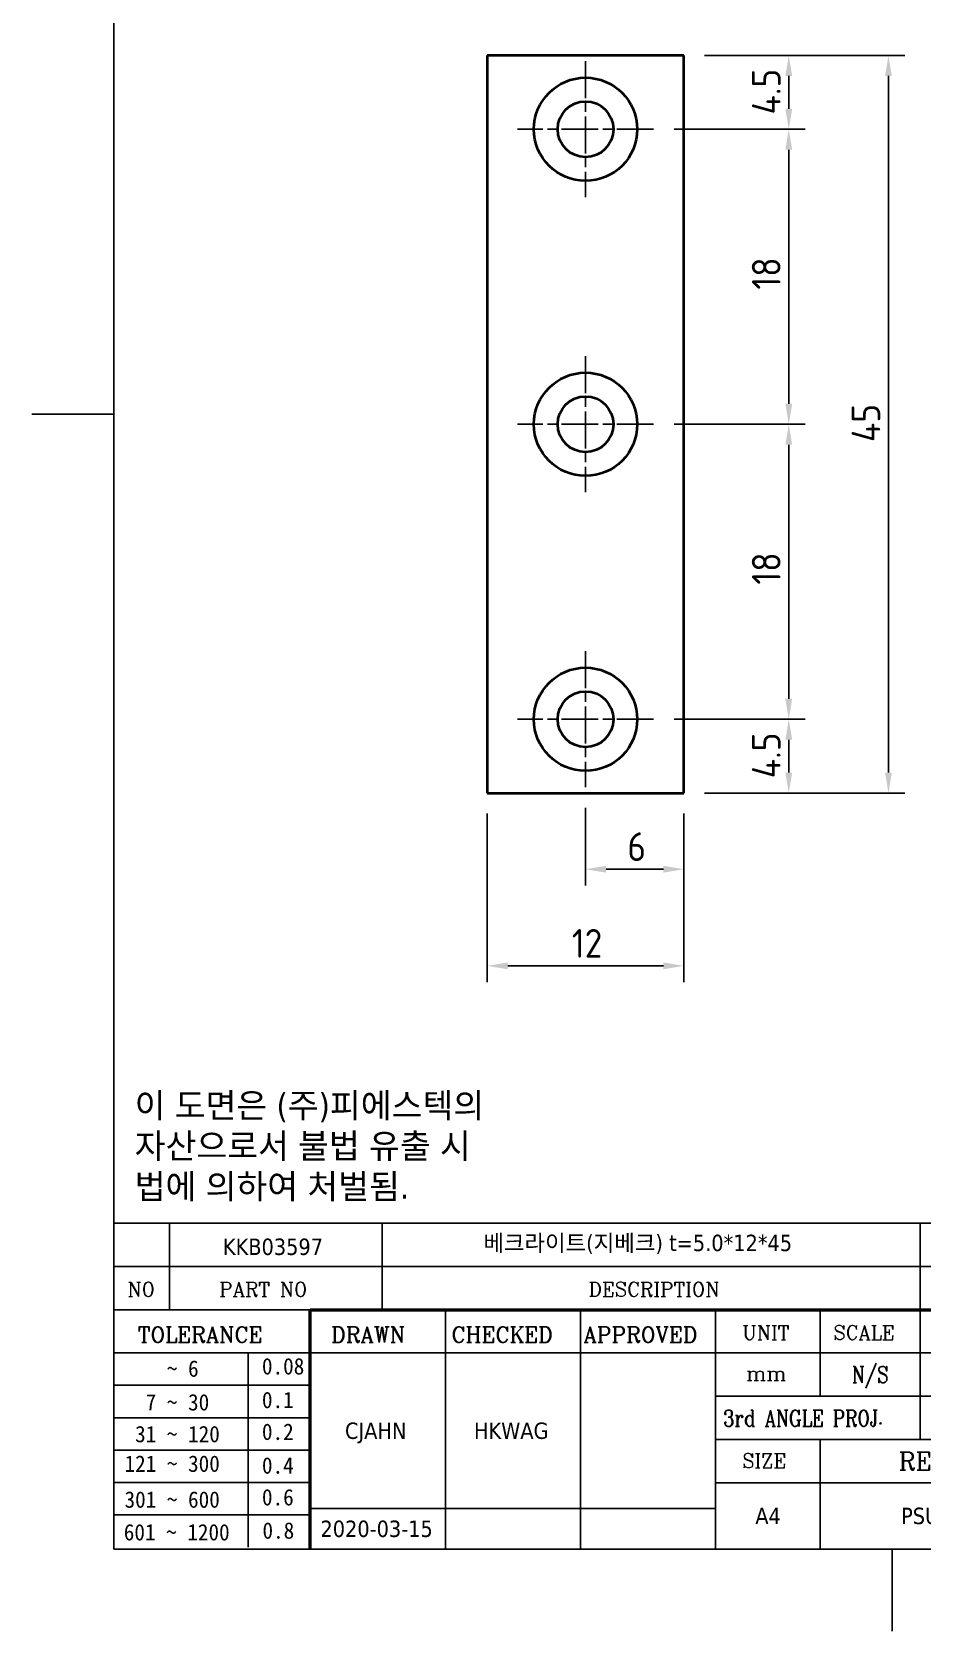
# Model space of a CAD drawing. Header units: millimetres. Extents: x 0 to 105, y 0 to 149.
# Drawn here: x 0 to 54.3, y 0 to 97.6 of the extents above; entities that cross this region are included whole.
import ezdxf
from ezdxf.enums import TextEntityAlignment as Align

# ---------------------------------------------------------------- set-up
doc = ezdxf.new("R2010")
doc.units = ezdxf.units.MM
doc.header["$LTSCALE"] = 0.5
doc.linetypes.add('CHAIN', pattern=[0.35429999999999995, 0.2362, -0.0295, 0.0591, -0.0295])
doc.layers.get('0').update_dxf_attribs({"color": 3, "lineweight": 25})
for name, color, linetype, lineweight in [('가시적인 것(ISO)', 3, 'Continuous', 40), ('경계(ISO)', 7, 'Continuous', 25), ('기호(ISO)', 5, 'Continuous', 25), ('제목(ISO)', 5, 'Continuous', 50), ('중심 표식(ISO)', 1, 'Continuous', 25), ('치수(ISO)', 2, 'Continuous', 25)]:
    doc.layers.add(name, color=color, linetype=linetype, lineweight=lineweight)
doc.styles.add('HAN_291', font='')
doc.styles.add('RC_284', font='ROMANC.shx')
doc.styles.add('RC_287', font='ROMANC.shx')
doc.styles.add('RC_292', font='ROMANC.shx')
doc.styles.add('문자 텍스트_PSTEK_POSCO', font='isocp.shx')
doc.styles.add('치수 텍스트_PSTEK_POSCO', font='isocp.shx')
doc.styles.add('텍스트 스타일198', font='tahoma.ttf')
doc.styles.add('텍스트 스타일333', font='ROMANC.shx', dxfattribs={"width": 0.800000011920929})
doc.styles.get('HAN_291').set_extended_font_data('GulimChe')
doc.dimstyles.new('치수_PSTEK_POSCO', dxfattribs={"dimscale": 0.5, "dimtxt": 3.5, "dimasz": 2.5, "dimexe": 2, "dimexo": 2.5, "dimgap": 1, "dimtad": 1, "dimrnd": 1e-08, "dimdsep": 46, "dimtxsty": '치수 텍스트_PSTEK_POSCO', "dimcen": 0.09, "dimdle": 10, "dimclrd": 7, "dimclre": 7, "dimclrt": 2, "dimadec": 1, "dimazin": 2, "dimtfac": 1, "dimtmove": 0, "dimatfit": 3, "dimfxl": 0, "dimtolj": 1, "dimlwd": -1, "dimlwe": -1, "dimarcsym": 0})

# ---------------------------------------------------------------- blocks, each defined once
blk = doc.blocks.new('경계 Default Border')
at = {"layer": '경계(ISO)', "flags": 128}
for points in [[(10, 10), (10, 287.0000076293945)], [(0, 148.5000038146973), (10, 148.5000038146973)], [(105, 0), (105, 10)]]:
    blk.add_lwpolyline(points, dxfattribs=at)
blk = doc.blocks.new('제목 블록 PSTEK')
at = {"color": 180}
for p, q in [((182.475792979055, 11.79100474011392), (182.4757929790549, 51.56524660363496)), ((182.4757929790549, 51.56524660363496), (372.4757929537551, 51.56524660363496)), ((189.2651435055721, 51.56524660363496), (189.2651435055722, 41.00524660363494)), ((215.2152739891528, 41.00524660363494), (215.2152739891528, 51.56524660363496)), ((280.8758854511282, 51.56524660363496), (280.8758854511282, 41.00524660363494)), ((182.475792979055, 46.2852466036349), (372.4757929537551, 46.28524660363492)), ((182.475792979055, 41.00524660363493), (206.451475290024, 41.00524660363493)), ((222.9401812389276, 11.79100474011392), (222.9401812389276, 41.00524660363494)), ((239.4288871878316, 11.79100474011392), (239.4288871878316, 41.00524660363494)), ((255.9175931367356, 11.79100474011392), (255.9175931367356, 41.00524660363494)), ((268.6918866058747, 41.00524660363494), (268.6918866058747, 30.44524660363498)), ((280.8758854511282, 41.00524660363494), (280.8758854511282, 25.16524660363502)), ((182.475792979055, 35.72524660363497), (206.451475290024, 35.72524660363497)), ((198.8621818849491, 12.02524660363491), (198.8621818849491, 35.72524660363497)), ((206.451475290024, 35.72524660363497), (372.4757929537551, 35.72524660363497)), ((182.475792979055, 31.77524660363492), (206.451475290024, 31.77524660363492)), ((255.917593136736, 30.44524660363498), (372.4757929537552, 30.44524660363501)), ((182.475792979055, 27.82524660363487), (206.451475290024, 27.82524660363487)), ((182.475792979055, 23.87524660363505), (206.451475290024, 23.87524660363505)), ((255.9175931367359, 25.16524660363502), (372.4757929537552, 25.165246603635)), ((268.6918866058744, 25.16524660363502), (268.6918866058744, 11.79100474011392)), ((182.475792979055, 19.92524660363478), (206.451475290024, 19.92524660363478)), ((255.9175931367359, 19.88524660363481), (310.0881549537553, 19.88524660363481)), ((182.475792979055, 15.97524660363496), (206.451475290024, 15.97524660363496)), ((206.451475290024, 16.74100474011396), (255.9175931367359, 16.74100474011396)), ((182.475792979055, 11.79100474011392), (372.4757929537551, 11.79100474011389))]:
    blk.add_line(p, q, dxfattribs=at)
at = {"color": 7, "lineweight": 50}
for p, q in [((206.4514752900237, 11.79100474011392), (206.4514752900237, 41.00524660363494)), ((206.451475290024, 41.00524660363494), (372.4757929537551, 41.00524660363496))]:
    blk.add_line(p, q, dxfattribs=at)
at = {"layer": '제목(ISO)', "lineweight": 18}
blk.add_line((182.475792979055, 35.72500474011393), (182.475792979055, 11.79100474011392), dxfattribs=at)
at = {"color": 2}
for s, height, style, p in [('NO', 1.742399930953979, 'RC_284', (184.135398793432, 42.62317362549192)), ('PART NO', 1.742399930953979, 'RC_284', (195.3359407378685, 42.62317362549192)), ('DESCRIPTION', 1.742399930953979, 'RC_284', (240.4025565652523, 42.62317362549192)), ('UNIT', 1.742399930953979, 'RC_284', (259.1652673287452, 37.34317362549218)), ('SCALE', 1.742399930953979, 'RC_284', (270.2934779252897, 37.34317362549218)), (' TOLERANCE', 1.899999976158142, 'RC_287', (184.0872874387979, 37.00893196870329)), ('DRAWN', 1.899999976158142, 'RC_287', (208.9766620976279, 37.00893196870329)), ('CHECKED', 1.899999976158142, 'RC_287', (223.6856844514997, 37.00893196870329)), ('APPROVED', 1.899999976158142, 'RC_287', (239.7795453577791, 37.00893196870329)), ('    ~ 6', 2.000000029802322, 'HAN_291', (183.7721304966814, 32.8176515608431)), ('0.08', 2.000000029802322, 'HAN_291', (200.5467345600617, 33.09873600004101)), ('mm', 1.742399930953979, 'RC_284', (259.6505418159997, 32.3543089683787)), ('  7 ~ 30', 2.000000029802322, 'HAN_291', (183.7721304966814, 28.70538114822415)), ('0.1', 2.000000029802322, 'HAN_291', (200.5467345600617, 28.98646558742206)), (' 31 ~ 120', 2.000000029802322, 'HAN_291', (183.7721304966814, 24.82628181916237)), ('0.2', 2.000000029802322, 'HAN_291', (200.5467345600617, 25.10736625836028)), ('SIZE', 1.742399930953979, 'RC_284', (259.1652673287452, 21.69497768947366)), ('REFERENCE', 2.178000062704086, 'RC_292', (278.2741065029841, 21.43214925458022)), ('121 ~ 300', 2.000000029802322, 'HAN_291', (183.7721304966814, 21.21401206133254)), ('0.4', 2.000000029802322, 'HAN_291', (200.5467345600617, 20.99509650053045)), ('301 ~ 600', 2.000000029802322, 'HAN_291', (183.7721304966814, 16.83491273227077)), ('0.6', 2.000000029802322, 'HAN_291', (200.5467345600617, 17.11599717146868)), ('601 ~ 1200', 2.000000029802322, 'HAN_291', (183.6802025156883, 12.84759660881125)), ('0.8', 2.000000029802322, 'HAN_291', (200.6097246063884, 13.05732192299702))]:
    blk.add_text(s, height=height, dxfattribs=dict(at, style=style)).set_placement(p)
at = {"color": 7, "style": '텍스트 스타일333', "width": 0.7999999523162842}
blk.add_text('N/S', height=2.000000029802322, dxfattribs=at).set_placement((274.7838860285014, 33.08524660363496), align=Align.MIDDLE_CENTER)
at = {"color": 2, "style": '텍스트 스타일333', "width": 0.7999999523162842}
blk.add_text('3rd ANGLE PROJ.', height=2.000000029802322, dxfattribs=at).set_placement((256.8430306642954, 26.76148381654429))
at = {"layer": '제목(ISO)', "color": 7, "style": '텍스트 스타일198'}
for tag, p in [('부품_번호_001', (195.7843283186424, 47.68004260673702)), ('설명_001', (227.5710535917508, 48.15254984750509)), ('재질_001', (289.4376951010576, 47.92524658873383)), ("3._Q'TY_001", (312.7528515031639, 47.92524658873381)), ('질량\\P3;_001', (350.3046145979153, 48.1643332325385)), ('제목_001', (335.5349605824892, 32.12134217035067)), ('설계자_001', (210.6823963971569, 25.23312566343435)), ('점검자_001', (226.4283219502686, 25.23446884679021)), ('부품_번호_001', (334.4435685718743, 26.8052465951949)), ('시트_크기_001', (260.7634369704525, 14.8381256569732)), ('프로젝트_001', (278.5585901981346, 14.83879725511219)), ('작성_날짜_001', (207.688440696938, 13.26600473167383))]:
    blk.add_attdef(tag, p, '', height=2.000000029802322, dxfattribs=at)
for tag, p in [('4._COLOR', (327.6805273250926, 48.92524660363493)), ('1._MODEL_NAME', (341.233897335037, 38.36524660363497)), ('엔지니어링_승인자', (247.673240162284, 26.23312567187446)), ('점검_날짜', (231.1845342133799, 14.26600474011394)), ('엔지니어링_승인_날짜', (247.6732401622839, 14.26600474011394))]:
    blk.add_attdef(tag, text='', height=2.000000029802322, dxfattribs=at).set_placement(p, align=Align.MIDDLE_CENTER)
blk = doc.blocks.new('*D24')
at = {"layer": 'Defpoints', "color": 0}
for p in [(27.78454729725354, 51.12910823507149), (39.78454729725355, 51.12910823507149), (39.78454729725355, 40.58366459775472)]:
    blk.add_point(p, dxfattribs=at)
at = {"layer": '치수(ISO)', "color": 7}
for p, q in [((27.78454729725354, 49.87910823507149), (27.78454729725354, 39.58366459775472)), ((39.78454729725355, 49.87910823507149), (39.78454729725355, 39.58366459775472)), ((29.03454729725354, 40.58366459775472), (38.53454729725355, 40.58366459775472))]:
    blk.add_line(p, q, dxfattribs=at)
for points in [[(29.03454729725354, 40.79199793108805), (29.03454729725354, 40.37533126442138), (27.78454729725354, 40.58366459775472)], [(38.53454729725355, 40.79199793108805), (38.53454729725355, 40.37533126442138), (39.78454729725355, 40.58366459775472)]]:
    blk.add_solid(points, dxfattribs=at)
at = {"layer": '치수(ISO)', "color": 2, "insert": (32.9444956240252, 41.95883684184921), "char_height": 1.75, "attachment_point": 4, "style": '치수 텍스트_PSTEK_POSCO'}
blk.add_mtext('\\A1;12', dxfattribs=at)
blk = doc.blocks.new('*D25')
at = {"layer": 'Defpoints', "color": 0}
for p in [(33.78454729731586, 51.47910823507146), (39.78454729725355, 51.12910823507149), (39.78454729725355, 46.47910823507146)]:
    blk.add_point(p, dxfattribs=at)
at = {"layer": '치수(ISO)', "color": 7}
for p, q in [((33.78454729731586, 50.22910823507146), (33.78454729731586, 45.47910823507146)), ((39.78454729725355, 49.87910823507149), (39.78454729725355, 45.47910823507146)), ((35.03454729731586, 46.47910823507146), (38.53454729725355, 46.47910823507146))]:
    blk.add_line(p, q, dxfattribs=at)
for points in [[(35.03454729731586, 46.6874415684048), (35.03454729731586, 46.27077490173813), (33.78454729731586, 46.47910823507146)], [(38.53454729725355, 46.6874415684048), (38.53454729725355, 46.27077490173813), (39.78454729725355, 46.47910823507146)]]:
    blk.add_solid(points, dxfattribs=at)
at = {"layer": '치수(ISO)', "color": 2, "insert": (36.33877958074927, 47.85410823507146), "char_height": 1.75, "attachment_point": 4, "style": '치수 텍스트_PSTEK_POSCO'}
blk.add_mtext('\\A1;6', dxfattribs=at)
blk = doc.blocks.new('*D26')
at = {"layer": 'Defpoints', "color": 0}
for p in [(39.78454729725356, 96.1291082350715), (52.26925344871603, 96.1291082350715), (39.78454729725355, 51.12910823507149)]:
    blk.add_point(p, dxfattribs=at)
at = {"layer": '치수(ISO)', "color": 7}
for p, q in [((41.03454729725356, 96.1291082350715), (53.26925344871603, 96.1291082350715)), ((52.26925344871602, 52.37910823507148), (52.26925344871603, 94.8791082350715)), ((41.03454729725355, 51.12910823507149), (53.26925344871602, 51.12910823507148))]:
    blk.add_line(p, q, dxfattribs=at)
for points in [[(52.06092011538269, 94.8791082350715), (52.47758678204936, 94.8791082350715), (52.26925344871603, 96.1291082350715)], [(52.06092011538269, 52.37910823507148), (52.47758678204936, 52.37910823507148), (52.26925344871602, 51.12910823507148)]]:
    blk.add_solid(points, dxfattribs=at)
at = {"layer": '치수(ISO)', "color": 2, "insert": (50.89425344871601, 72.54286454836385), "char_height": 1.75, "attachment_point": 4, "rotation": 90, "style": '치수 텍스트_PSTEK_POSCO'}
blk.add_mtext('\\A1;45', dxfattribs=at)
blk = doc.blocks.new('*D27')
at = {"layer": 'Defpoints', "color": 0}
for p in [(37.93454729731587, 55.62910823507146), (46.18656865209304, 55.62910823507146), (39.78454729725355, 51.12910823507149)]:
    blk.add_point(p, dxfattribs=at)
at = {"layer": '치수(ISO)', "color": 7}
for p, q in [((39.18454729731587, 55.62910823507146), (47.18656865209304, 55.62910823507146)), ((46.18656865209304, 52.37910823507149), (46.18656865209304, 54.37910823507146)), ((41.03454729725355, 51.12910823507149), (47.18656865209304, 51.12910823507149))]:
    blk.add_line(p, q, dxfattribs=at)
for points in [[(45.97823531875971, 54.37910823507146), (46.39490198542638, 54.37910823507146), (46.18656865209304, 55.62910823507146)], [(45.97823531875971, 52.37910823507149), (46.39490198542638, 52.37910823507149), (46.18656865209304, 51.12910823507149)]]:
    blk.add_solid(points, dxfattribs=at)
at = {"layer": '치수(ISO)', "color": 2, "insert": (44.81156865209303, 52.03036454836383), "char_height": 1.75, "attachment_point": 4, "rotation": 90, "style": '치수 텍스트_PSTEK_POSCO'}
blk.add_mtext('\\A1;4.5', dxfattribs=at)
blk = doc.blocks.new('*D28')
at = {"layer": 'Defpoints', "color": 0}
for p in [(37.93454729731587, 73.62910823507147), (46.18656865209304, 73.62910823507147), (37.93454729731587, 55.62910823507146)]:
    blk.add_point(p, dxfattribs=at)
at = {"layer": '치수(ISO)', "color": 7}
for p, q in [((39.18454729731587, 73.62910823507147), (47.18656865209304, 73.62910823507147)), ((46.18656865209304, 56.87910823507146), (46.18656865209304, 72.37910823507147)), ((39.18454729731587, 55.62910823507146), (47.18656865209304, 55.62910823507146))]:
    blk.add_line(p, q, dxfattribs=at)
for points in [[(45.9782353187597, 72.37910823507147), (46.39490198542637, 72.37910823507147), (46.18656865209304, 73.62910823507147)], [(45.9782353187597, 56.87910823507146), (46.39490198542637, 56.87910823507146), (46.18656865209304, 55.62910823507146)]]:
    blk.add_solid(points, dxfattribs=at)
at = {"layer": '치수(ISO)', "color": 2, "insert": (44.81156865209303, 63.84160823507145), "char_height": 1.75, "attachment_point": 4, "rotation": 90, "style": '치수 텍스트_PSTEK_POSCO'}
blk.add_mtext('\\A1;18', dxfattribs=at)
blk = doc.blocks.new('*D29')
at = {"layer": 'Defpoints', "color": 0}
for p in [(37.93454729731587, 91.62910823507147), (46.18656865209304, 91.62910823507147), (37.93454729731587, 73.62910823507147)]:
    blk.add_point(p, dxfattribs=at)
at = {"layer": '치수(ISO)', "color": 7}
for p, q in [((39.18454729731587, 91.62910823507147), (47.18656865209304, 91.62910823507147)), ((46.18656865209304, 74.87910823507147), (46.18656865209304, 90.37910823507147)), ((39.18454729731587, 73.62910823507147), (47.18656865209304, 73.62910823507147))]:
    blk.add_line(p, q, dxfattribs=at)
for points in [[(45.97823531875971, 90.37910823507147), (46.39490198542638, 90.37910823507147), (46.18656865209304, 91.62910823507147)], [(45.9782353187597, 74.87910823507147), (46.39490198542637, 74.87910823507147), (46.18656865209304, 73.62910823507147)]]:
    blk.add_solid(points, dxfattribs=at)
at = {"layer": '치수(ISO)', "color": 2, "insert": (44.81156865209303, 81.84160823507148), "char_height": 1.75, "attachment_point": 4, "rotation": 90, "style": '치수 텍스트_PSTEK_POSCO'}
blk.add_mtext('\\A1;18', dxfattribs=at)
blk = doc.blocks.new('*D30')
at = {"layer": 'Defpoints', "color": 0}
for p in [(39.78454729725356, 96.1291082350715), (46.18656865209304, 96.1291082350715), (37.93454729731587, 91.62910823507147)]:
    blk.add_point(p, dxfattribs=at)
at = {"layer": '치수(ISO)', "color": 7}
for p, q in [((41.03454729725356, 96.1291082350715), (47.18656865209304, 96.1291082350715)), ((46.18656865209304, 92.87910823507147), (46.18656865209304, 94.8791082350715)), ((39.18454729731587, 91.62910823507147), (47.18656865209304, 91.62910823507147))]:
    blk.add_line(p, q, dxfattribs=at)
for points in [[(45.97823531875971, 94.8791082350715), (46.39490198542638, 94.8791082350715), (46.18656865209304, 96.1291082350715)], [(45.97823531875971, 92.87910823507147), (46.39490198542638, 92.87910823507147), (46.18656865209304, 91.62910823507147)]]:
    blk.add_solid(points, dxfattribs=at)
at = {"layer": '치수(ISO)', "color": 2, "insert": (44.81156865209303, 92.53036454836383), "char_height": 1.75, "attachment_point": 4, "rotation": 90, "style": '치수 텍스트_PSTEK_POSCO'}
blk.add_mtext('\\A1;4.5', dxfattribs=at)

msp = doc.modelspace()

# ---------------------------------------------------------------- linework, layer by layer
at = {"layer": '가시적인 것(ISO)'}
for p, q in [((39.78454729725356, 96.1291082350715), (27.78454729725355, 96.1291082350715)), ((27.78454729725355, 96.1291082350715), (27.78454729725354, 51.12910823507149)), ((39.78454729725355, 51.12910823507149), (39.78454729725356, 96.1291082350715)), ((27.78454729725354, 51.12910823507149), (39.78454729725355, 51.12910823507149))]:
    msp.add_line(p, q, dxfattribs=at)
for centre, radius in [((33.78454729731587, 91.62910823507147), 3.149999999999999), ((33.78454729731587, 91.62910823507147), 1.7), ((33.78454729731587, 73.62910823507147), 3.149999999999999), ((33.78454729731587, 73.62910823507147), 1.7), ((33.78454729731586, 55.62910823507146), 3.149999999999999), ((33.78454729731586, 55.62910823507146), 1.7)]:
    msp.add_circle(centre, radius, dxfattribs=at)
at = {"layer": '중심 표식(ISO)', "linetype": 'CHAIN', "ltscale": 19.05165100097656}
for p, q in [((33.78454729731587, 95.77910823507146), (33.78454729731587, 87.47910823507148)), ((37.93454729731587, 91.62910823507147), (29.63454729731587, 91.62910823507147)), ((33.78454729731587, 77.77910823507146), (33.78454729731587, 69.47910823507146)), ((37.93454729731587, 73.62910823507147), (29.63454729731587, 73.62910823507147)), ((33.78454729731586, 59.77910823507146), (33.78454729731586, 51.47910823507146)), ((37.93454729731587, 55.62910823507146), (29.63454729731586, 55.62910823507146))]:
    msp.add_line(p, q, dxfattribs=at)

# ---------------------------------------------------------------- block references
at = {"xscale": 0.5, "yscale": 0.5, "zscale": 0.5}
msp.add_blockref('경계 Default Border', (0, 0), dxfattribs=at)
ref = msp.add_blockref('제목 블록 PSTEK', (-86.23789647687758, -0.8955023700569475), dxfattribs=dict(xscale=0.5, yscale=0.5, zscale=0.5))
ref.add_attrib('설계자_001', 'CJAHN', (19.10330172170086, 11.72106046166023), dxfattribs={"layer": '제목(ISO)', "color": 7, "height": 1.000000014901161, "style": '텍스트 스타일198'})
ref.add_attrib('점검자_001', 'HKWAG', (26.97626449825669, 11.72173205333816), dxfattribs={"layer": '제목(ISO)', "color": 7, "height": 1.000000014901161, "style": '텍스트 스타일198'})
ref.add_attrib('프로젝트_001', 'PSUV-04050PCNE', (53.04139862218972, 6.523896257499146), dxfattribs={"layer": '제목(ISO)', "color": 7, "height": 1.000000014901161, "style": '텍스트 스타일198'})
ref.add_attrib('시트_크기_001', 'A4', (44.14382200834862, 6.523560458429655), dxfattribs={"layer": '제목(ISO)', "color": 7, "height": 1.000000014901161, "style": '텍스트 스타일198'})
ref.add_attrib('작성_날짜_001', '2020-03-15', (17.60632387159139, 5.737499995779968), dxfattribs={"layer": '제목(ISO)', "color": 7, "height": 1.000000014901161, "style": '텍스트 스타일198'})
ref.add_attrib('설명_001', '베크라이트(지베크) t=5.0*12*45', (27.54763031899781, 23.1807725536956), dxfattribs={"layer": '제목(ISO)', "color": 7, "height": 1.000000014901161, "style": '텍스트 스타일198'})
ref.add_attrib('부품_번호_001', 'KKB03597', (11.65426768244359, 22.94451893331156), dxfattribs={"layer": '제목(ISO)', "color": 7, "height": 1.000000014901161, "style": '텍스트 스타일198'})

# ---------------------------------------------------------------- texts
at = {"layer": '기호(ISO)', "color": 7, "insert": (6.267250879635098, 29.51611659362504), "char_height": 1.500000059604645, "width": 30.42038913736381, "attachment_point": 4, "line_spacing_factor": 0.9878842234611511, "style": '문자 텍스트_PSTEK_POSCO'}
msp.add_mtext('{\\fTahoma|b0|i0;\\H1.5000;이 도면은 (주)피에스텍의\\P자산으로서 불법 유출 시 \\P법에 의하여 처벌됨.}', dxfattribs=at)

# ---------------------------------------------------------------- dimensions: what is measured, and where the dimension line sits
at = {"layer": '치수(ISO)', "color": 7}
for base, p1, p2, angle, picture, middle in [((46.18656865209304, 96.1291082350715), (37.93454729731587, 91.62910823507147), (39.78454729725356, 96.1291082350715), 90, '*D30', (46.18656865209303, 93.87910823507148)), ((52.26925344871603, 96.1291082350715), (39.78454729725355, 51.12910823507149), (39.78454729725356, 96.1291082350715), 90, '*D26', (52.26925344871601, 73.6291082350715)), ((46.18656865209304, 91.62910823507147), (37.93454729731587, 73.62910823507147), (37.93454729731587, 91.62910823507147), 90, '*D29', (46.18656865209303, 82.62910823507147)), ((46.18656865209304, 73.62910823507147), (37.93454729731587, 55.62910823507146), (37.93454729731587, 73.62910823507147), 90, '*D28', (46.18656865209303, 64.62910823507146)), ((46.18656865209304, 55.62910823507146), (39.78454729725355, 51.12910823507149), (37.93454729731587, 55.62910823507146), 270, '*D27', (46.18656865209303, 53.37910823507148)), ((39.78454729725355, 40.58366459775472), (27.78454729725354, 51.12910823507149), (39.78454729725355, 51.12910823507149), 180, '*D24', (33.78454729725355, 40.58366459775472)), ((39.78454729725355, 46.47910823507146), (33.78454729731586, 51.47910823507146), (39.78454729725355, 51.12910823507149), 180, '*D25', (36.7845472972847, 46.47910823507146))]:
    dim = msp.add_linear_dim(base=base, p1=p1, p2=p2, angle=angle, dimstyle='치수_PSTEK_POSCO', override={"dimdec": 2, "dimtp": 0, "dimtm": -0, "dimtdec": 2, "dimtofl": 0, "dimatfit": 1}, dxfattribs=at)
    dim.commit()
    dim.dimension.update_dxf_attribs({"geometry": picture, "text_midpoint": middle, "dimtype": 160})

doc.saveas('drawing.dxf')
